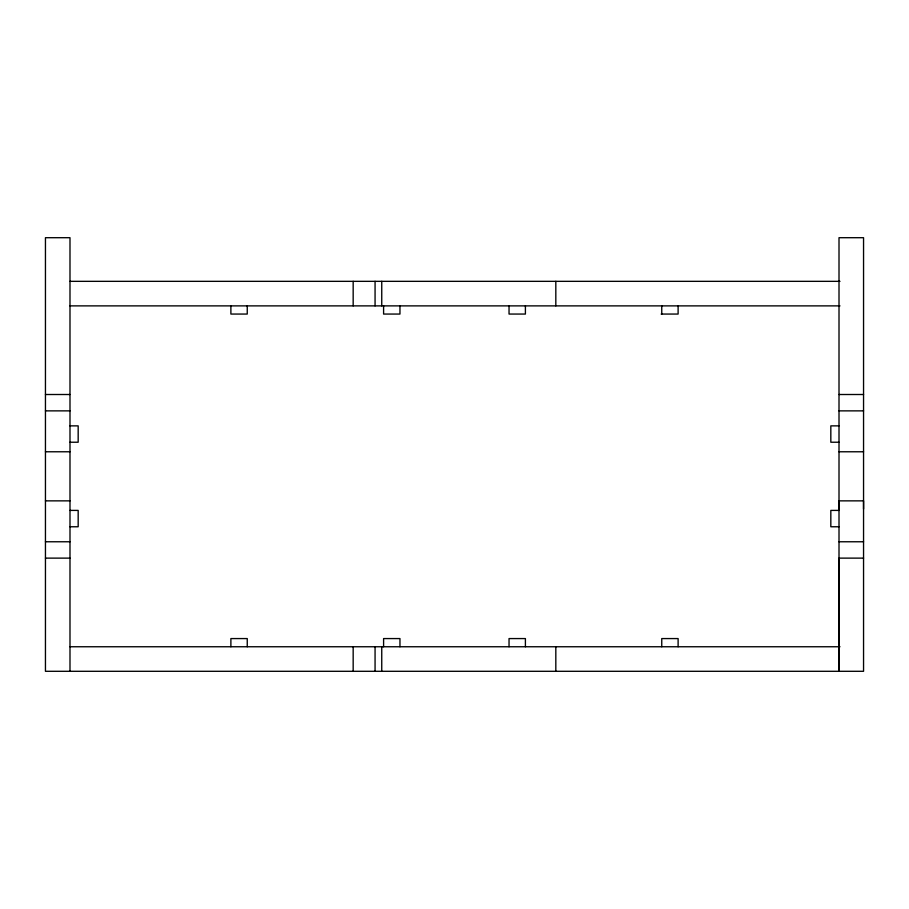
<?xml version="1.0" encoding="UTF-8"?>
<svg xmlns="http://www.w3.org/2000/svg" width="909" height="909" viewBox="0 0 909 909"><rect width="100%" height="100%" fill="white"/><g stroke="black" fill="none" stroke-linecap="round" stroke-linejoin="round"><path stroke-width="1.36" d="M839.007 509.04L839.007 500.859L863.55 500.859L863.55 509.04M69.993 281.335L839.984 281.335M69.993 305.878L839.984 305.878M661.15 314.059L678.114 314.059L678.114 305.878M45.45 394.506L69.993 394.506M839.007 394.506L863.55 394.506M45.45 410.868L69.993 410.868M839.007 410.868L863.55 410.868M69.993 425.867L78.174 425.867L78.174 442.228L69.993 442.228M839.007 425.867L830.826 425.867L830.826 442.228L839.007 442.228M45.45 451.773L69.993 451.773M839.007 451.773L863.55 451.773M45.45 500.859L69.993 500.859M69.993 510.403L78.174 510.403L78.174 526.765L69.993 526.765M839.007 510.403L830.826 510.403L830.826 526.765L839.007 526.765M45.45 541.764L69.993 541.764M839.007 541.764L863.55 541.764M45.45 558.126L69.993 558.126M863.55 558.126L839.007 558.126L839.007 671.296L839.007 237.703L863.55 237.703L863.55 671.296L45.45 671.296L45.45 237.703L69.993 237.703L69.993 671.296M69.993 646.754L839.984 646.754M678.114 646.754L678.114 638.572L661.752 638.572L661.752 646.754M661.752 305.878L661.752 314.059M555.819 281.335L555.819 305.878M555.819 646.754L555.819 671.296M525.402 305.878L525.402 314.059L509.04 314.059L509.04 305.878M525.402 646.754L525.402 638.572L509.04 638.572L509.04 646.754M399.96 305.878L399.96 314.059L383.598 314.059L383.598 305.878M399.96 646.754L399.96 638.572L383.598 638.572L383.598 646.754M381.746 281.335L381.746 305.878M381.746 646.754L381.746 671.296M375.065 281.335L375.065 305.878M375.065 646.754L375.065 671.296M353.169 281.335L353.169 305.878M353.169 646.754L353.169 671.296M247.248 305.878L247.248 314.059L230.886 314.059L230.886 305.878M247.248 646.754L247.248 638.572L230.886 638.572L230.886 646.754"/></g></svg>
